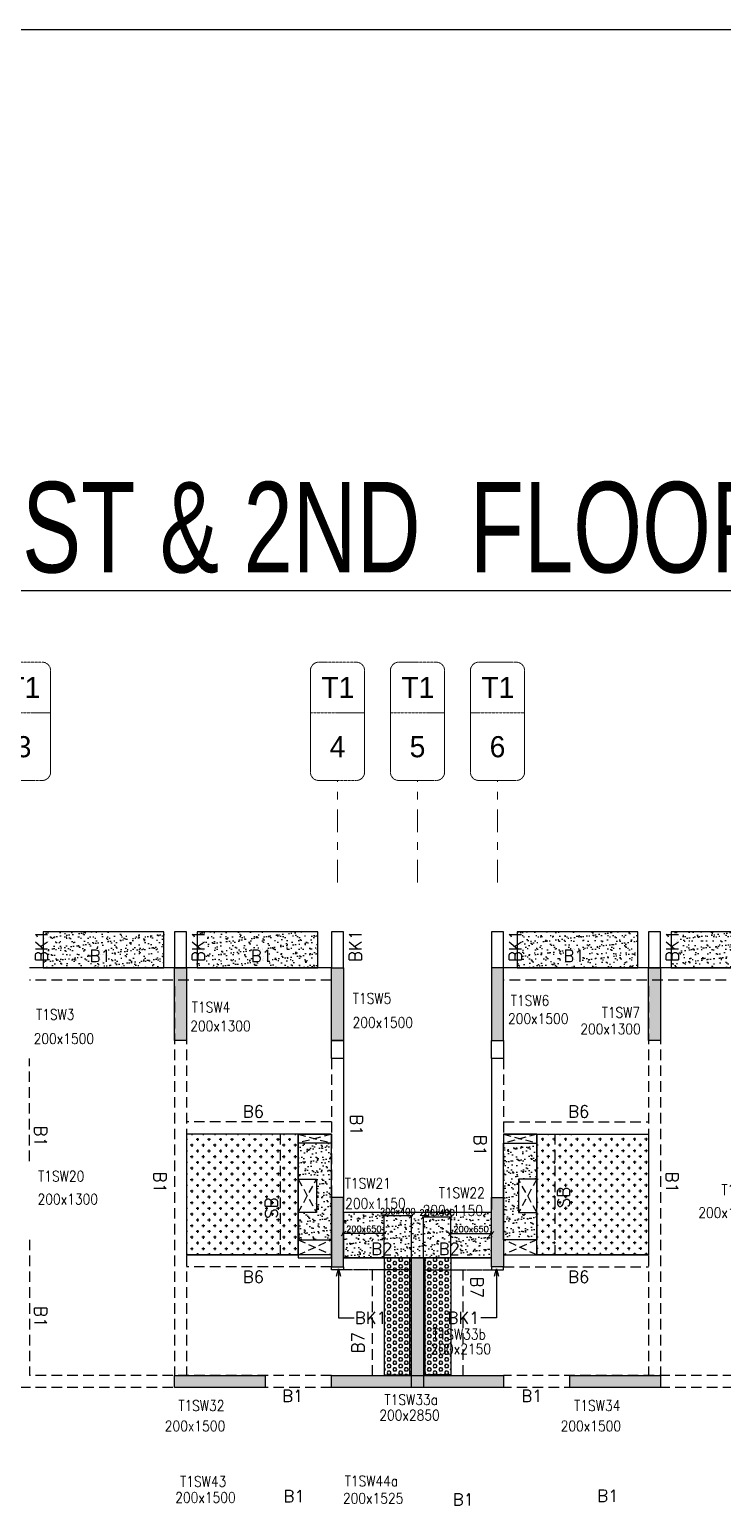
# Model space of a CAD drawing. Header units: millimetres. Extents: x 1078357 to 2594950, y -5122486 to -4636555.
# Drawn here: x 1235597 to 1247072, y -4661484 to -4636994 of the extents above; entities that cross this region are included whole.
import ezdxf
from ezdxf.enums import TextEntityAlignment as Align

# ---------------------------------------------------------------- set-up
doc = ezdxf.new("R2010")
doc.units = ezdxf.units.MM
doc.header["$PDMODE"] = 35
for name, pattern in [('CONTINOUS', [0]), ('DGN STYLE 7', [8.34, 3.75, -1.67, 1.25, -1.67]), ('HIDDEN', [0.375, 0.25, -0.125]), ('New Retail block$0$CONTINOUS', [0])]:
    doc.linetypes.add(name, pattern=pattern)
doc.layers.get('0').update_dxf_attribs({"lineweight": 0})
doc.layers.get('Defpoints').update_dxf_attribs({"lineweight": 0})
for name, color, linetype in [('B-200x325', 201, 'HIDDEN'), ('B-200x400', 44, 'HIDDEN'), ('DROP SLAB', 8, 'Continuous'), ('NON STR. RCC WALL', 6, 'Continuous'), ('S TEXT', 7, 'Continuous'), ('S-BEAM', 3, 'HIDDEN'), ('S-BEAM NO.', 6, 'Continuous'), ('S-COLUMN', 1, 'Continuous'), ('S-COLUMN_START', 4, 'Continuous'), ('S-CUTOUT', 8, 'HIDDEN'), ('S-SLAB-PROJECTION', 54, 'New Retail block$0$CONTINOUS'), ('SLAB FOLD', 8, 'Continuous')]:
    doc.layers.add(name, color=color, linetype=linetype)
for name, color, linetype, lineweight in [('Boundary', 40, 'Continuous', 30), ('COL. NO.', 30, 'Continuous', 25), ('COL. SIZE', 7, 'Continuous', 25), ('DIM', 9, 'Continuous', 25), ('GRID LINE', 8, 'Continuous', 0), ('GRID NO', 8, 'DGN STYLE 7', 13), ('HATCH', 8, 'Continuous', 30)]:
    doc.layers.add(name, color=color, linetype=linetype, lineweight=lineweight)
doc.styles.add('Roman', font='romans')
doc.styles.add('ROMANS', font='romans.shx', dxfattribs={"width": 0.85})
doc.styles.add('SANSSERIF', font='sas_____.pfb')
doc.styles.get("Standard").update_dxf_attribs({"font": 'Adani Regular.ttf', "height": 500})
doc.dimstyles.new('HARESH', dxfattribs={"dimtxt": 150, "dimasz": 75, "dimexe": 0, "dimexo": 0, "dimgap": 25, "dimtad": 1, "dimdec": 0, "dimdsep": 46, "dimtxsty": 'Roman', "dimblk": 'OBLIQUE', "dimcen": 225, "dimdle": 25, "dimclrd": 2, "dimclre": 2, "dimclrt": 7, "dimadec": 8, "dimazin": 1, "dimtfac": 1, "dimtdec": 0, "dimtmove": 0, "dimatfit": 0, "dimfxl": 1, "dimlwd": -1, "dimlwe": -1, "dimarcsym": 0})
pattern_1 = [(180, (1232896.74, -4470529.36), (-7e-15, -54.992613), [31.75, -63.5]), (300, (1232896.74, -4470529.36), (47.625, 27.496307), [31.75, -63.5]), (240, (1232864.99, -4470529.36), (47.625, -27.496307), [31.75, -63.5])]
pattern_2 = [(180.03079016, (-3131444.87, 14069191.235), (-95.1987999, -95.3011726), [47.625, -142.875]), (270.03079016, (-3131468.69, 14069215.03), (95.3011726, -95.1987999), [47.625, -142.875])]

# ---------------------------------------------------------------- blocks, each defined once
blk = doc.blocks.new('_Oblique')
at = {"color": 0, "linetype": 'ByBlock', "lineweight": -2}
blk.add_line((-0.5, -0.5), (0.5, 0.5), dxfattribs=at)
blk = doc.blocks.new('*D1095')
at = {"layer": 'Defpoints', "color": 0, "ltscale": 700, "transparency": 16777216}
for p in [(1241471, -4656639), (1241471, -4657334, 0), (1241922, -4657334, 0)]:
    blk.add_point(p, dxfattribs=at)
at = {"layer": 'DIM', "color": 2, "ltscale": 700, "transparency": 16777216}
for p, q in [((1241947, -4656639), (1241446, -4656639)), ((1241471, -4657334), (1241471, -4656639)), ((1241922, -4657334), (1241922, -4656639))]:
    blk.add_line(p, q, dxfattribs=at)
at = {"layer": 'DIM', "color": 2, "ltscale": 700, "transparency": 16777216, "xscale": 75, "yscale": 75, "zscale": 75, "rotation": 180}
blk.add_blockref('_Oblique', (1241471, -4656639), dxfattribs=at)
at = {"layer": 'DIM', "color": 2, "ltscale": 700, "transparency": 16777216, "xscale": 75, "yscale": 75, "zscale": 75}
blk.add_blockref('_Oblique', (1241922, -4656639), dxfattribs=at)
at = {"layer": 'DIM', "color": 7, "ltscale": 700, "transparency": 16777216, "insert": (1241696, -4656564), "char_height": 150, "attachment_point": 5, "style": 'Roman'}
blk.add_mtext('{\\H0.666667x;200x400}', dxfattribs=at)
blk = doc.blocks.new('*D1096')
at = {"layer": 'Defpoints', "color": 0, "ltscale": 700, "transparency": 16777216}
for p in [(1240797, -4656932), (1240797, -4657334, 0), (1241471, -4657334, 0)]:
    blk.add_point(p, dxfattribs=at)
at = {"layer": 'DIM', "color": 2, "ltscale": 700, "transparency": 16777216}
for p, q in [((1241496, -4656932), (1240772, -4656932)), ((1240797, -4657334), (1240797, -4656932)), ((1241471, -4657334), (1241471, -4656932))]:
    blk.add_line(p, q, dxfattribs=at)
at = {"layer": 'DIM', "color": 2, "ltscale": 700, "transparency": 16777216, "xscale": 75, "yscale": 75, "zscale": 75, "rotation": 180}
blk.add_blockref('_Oblique', (1240797, -4656932), dxfattribs=at)
at = {"layer": 'DIM', "color": 2, "ltscale": 700, "transparency": 16777216, "xscale": 75, "yscale": 75, "zscale": 75}
blk.add_blockref('_Oblique', (1241471, -4656932), dxfattribs=at)
at = {"layer": 'DIM', "color": 7, "ltscale": 700, "transparency": 16777216, "insert": (1241134, -4656857), "char_height": 150, "attachment_point": 5, "style": 'Roman'}
blk.add_mtext('{\\H0.666667x;200x650}', dxfattribs=at)
blk = doc.blocks.new('*D1097')
at = {"layer": 'Defpoints', "color": 0, "ltscale": 700, "transparency": 16777216}
for p in [(1242572, -4656658), (1242122, -4657334, 0), (1242572, -4657334, 0)]:
    blk.add_point(p, dxfattribs=at)
at = {"layer": 'DIM', "color": 2, "ltscale": 700, "transparency": 16777216}
for p, q in [((1242097, -4656658), (1242597, -4656658)), ((1242122, -4657334), (1242122, -4656658)), ((1242572, -4657334), (1242572, -4656658))]:
    blk.add_line(p, q, dxfattribs=at)
at = {"layer": 'DIM', "color": 2, "ltscale": 700, "transparency": 16777216, "xscale": 75, "yscale": 75, "zscale": 75, "rotation": 180}
blk.add_blockref('_Oblique', (1242122, -4656658), dxfattribs=at)
at = {"layer": 'DIM', "color": 2, "ltscale": 700, "transparency": 16777216, "xscale": 75, "yscale": 75, "zscale": 75}
blk.add_blockref('_Oblique', (1242572, -4656658), dxfattribs=at)
at = {"layer": 'DIM', "color": 7, "ltscale": 700, "transparency": 16777216, "insert": (1242347, -4656583), "char_height": 150, "attachment_point": 5, "style": 'Roman'}
blk.add_mtext('{\\H0.666667x;200x400}', dxfattribs=at)
blk = doc.blocks.new('*D1098')
at = {"layer": 'Defpoints', "color": 0, "ltscale": 700, "transparency": 16777216}
for p in [(1243247, -4656934), (1242572, -4657334, 0), (1243247, -4657334, 0)]:
    blk.add_point(p, dxfattribs=at)
at = {"layer": 'DIM', "color": 2, "ltscale": 700, "transparency": 16777216}
for p, q in [((1242547, -4656934), (1243272, -4656934)), ((1242572, -4657334), (1242572, -4656934)), ((1243247, -4657334), (1243247, -4656934))]:
    blk.add_line(p, q, dxfattribs=at)
at = {"layer": 'DIM', "color": 2, "ltscale": 700, "transparency": 16777216, "xscale": 75, "yscale": 75, "zscale": 75, "rotation": 180}
blk.add_blockref('_Oblique', (1242572, -4656934), dxfattribs=at)
at = {"layer": 'DIM', "color": 2, "ltscale": 700, "transparency": 16777216, "xscale": 75, "yscale": 75, "zscale": 75}
blk.add_blockref('_Oblique', (1243247, -4656934), dxfattribs=at)
at = {"layer": 'DIM', "color": 7, "ltscale": 700, "transparency": 16777216, "insert": (1242909, -4656859), "char_height": 150, "attachment_point": 5, "style": 'Roman'}
blk.add_mtext('{\\H0.666667x;200x650}', dxfattribs=at)
blk = doc.blocks.new('Tower grid nomenclature-ex')
at = {"layer": 'GRID NO'}
blk.add_lwpolyline([(-1250, -600), (1750, -600, 0.414214), (2000, -350), (2000, 750, 0.414214), (1750, 1000), (-1250, 1000, 0.414214), (-1500, 750), (-1500, -350, 0.414214)], format="xyb", close=True, dxfattribs=at)
blk.add_lwpolyline([(0, 1000), (0, -600)], dxfattribs=at)
at = {"layer": 'GRID NO', "flags": 8}
for p in [(-1235, 400), (1788, 400)]:
    blk.add_attdef('GRID', text='', height=625, dxfattribs=at).set_placement(p, align=Align.MIDDLE_CENTER)

msp = doc.modelspace()

# ---------------------------------------------------------------- hatches: boundary and pattern name
at = {"layer": 'DROP SLAB'}
h = msp.add_hatch(dxfattribs=at)
h.set_pattern_fill('CROSS', color=8, scale=15, angle=179.96921)
h.set_pattern_definition(pattern_2)
h.paths.add_polyline_path([(1240046.5, -4655284.6), (1238196.6, -4655284.6), (1238196.6, -4657284.4), (1240046.5, -4657284.4)])
h = msp.add_hatch(dxfattribs=at)
h.set_pattern_fill('CROSS', color=8, scale=15, angle=0.03079)
h.set_pattern_definition(pattern_2)
h.paths.add_polyline_path([(1243996.6, -4655287.2), (1245846.6, -4655287.2), (1245846.6, -4657287), (1243996.6, -4657287)])
at = {"layer": 'HATCH'}
h = msp.add_hatch(dxfattribs=at)
h.set_pattern_fill('AR-SAND', color=8, scale=3, angle=179.97015)
h.set_pattern_definition([(37.4701541, (-1602186.65, 9335035.87), (-4.7236114, 146.8264517), [0, -115.824, 0, -129.54, 0, -123.825]), (7.4701541, (-1602186.65, 9335035.87), (134.9689868, 214.9772528), [0, -62.484, 0, -104.394, 0, -40.005]), (327.4701541, (-1602280.38, 9335035.92), (237.2979035, 0.3075449), [0, -38.1, 0, -137.16, 0, -179.07]), (317.4701541, (-1602280.38, 9335035.92), (229.1017424, 66.759465), [0, -19.05, 0, -89.916, 0, -102.87])])
h.paths.add_polyline_path([(1237821.9, -4651934.4), (1235821.9, -4651934.4), (1235821.9, -4652534.4), (1237821.9, -4652534.4)])
h = msp.add_hatch(dxfattribs=at)
h.set_pattern_fill('AR-SAND', color=8, scale=3, angle=179.97015)
h.set_pattern_definition([(37.4701541, (-1604736.65, 9335035.87), (-4.7236114, 146.8264517), [0, -115.824, 0, -129.54, 0, -123.825]), (7.4701541, (-1604736.65, 9335035.87), (134.9689868, 214.9772528), [0, -62.484, 0, -104.394, 0, -40.005]), (327.4701541, (-1604830.38, 9335035.92), (237.2979035, 0.3075449), [0, -38.1, 0, -137.16, 0, -179.07]), (317.4701541, (-1604830.38, 9335035.92), (229.1017424, 66.759465), [0, -19.05, 0, -89.916, 0, -102.87])])
h.paths.add_polyline_path([(1240371.9, -4651934.4), (1238371.9, -4651934.4), (1238371.9, -4652534.4), (1240371.9, -4652534.4)])
h = msp.add_hatch(dxfattribs=at)
h.set_pattern_fill('AR-SAND', color=8, scale=3, angle=179.97015)
h.set_pattern_definition([(37.4701541, (-1610036.65, 9335035.87), (-4.7236114, 146.8264517), [0, -115.824, 0, -129.54, 0, -123.825]), (7.4701541, (-1610036.65, 9335035.87), (134.9689868, 214.9772528), [0, -62.484, 0, -104.394, 0, -40.005]), (327.4701541, (-1610130.38, 9335035.92), (237.2979035, 0.3075449), [0, -38.1, 0, -137.16, 0, -179.07]), (317.4701541, (-1610130.38, 9335035.92), (229.1017424, 66.759465), [0, -19.05, 0, -89.916, 0, -102.87])])
h.paths.add_polyline_path([(1245671.9, -4651934.4), (1243671.9, -4651934.4), (1243671.9, -4652534.4), (1245671.9, -4652534.4)])
h = msp.add_hatch(dxfattribs=at)
h.set_pattern_fill('AR-SAND', color=8, scale=3, angle=179.97015)
h.set_pattern_definition([(37.4701541, (-1612586.65, 9335035.87), (-4.7236114, 146.8264517), [0, -115.824, 0, -129.54, 0, -123.825]), (7.4701541, (-1612586.65, 9335035.87), (134.9689868, 214.9772528), [0, -62.484, 0, -104.394, 0, -40.005]), (327.4701541, (-1612680.38, 9335035.92), (237.2979035, 0.3075449), [0, -38.1, 0, -137.16, 0, -179.07]), (317.4701541, (-1612680.38, 9335035.92), (229.1017424, 66.759465), [0, -19.05, 0, -89.916, 0, -102.87])])
h.paths.add_polyline_path([(1248221.9, -4651934.4), (1246221.9, -4651934.4), (1246221.9, -4652534.4), (1248221.9, -4652534.4)])
h = msp.add_hatch(dxfattribs=at)
h.set_pattern_fill('AR-SAND', color=8, scale=3, angle=0.02985)
h.set_pattern_definition([(37.47015413, (-3791451.41, 18703111.14), (-4.72361136, 146.8264517), [0, -115.824, 0, -129.54, 0, -123.825]), (7.4701541, (-3791451.4, 18703111.14), (134.9689868, 214.9772528), [0, -62.484, 0, -104.394, 0, -40.005]), (327.4701541, (-3791545.13, 18703111.19), (237.2979035, 0.3075449), [0, -38.1, 0, -137.16, 0, -179.07]), (317.4701541, (-3791545.13, 18703111.19), (229.1017424, 66.759465), [0, -19.05, 0, -89.916, 0, -102.87])])
h.paths.add_polyline_path([(1240596.6, -4655434.4), (1240046.6, -4655434.4), (1240046.6, -4656034.4), (1240346.7, -4656034.4), (1240346.6, -4656584.4), (1240046.5, -4656584.3), (1240054.1, -4657034.4), (1240600.3, -4657034.4)])
h = msp.add_hatch(dxfattribs=at)
h.set_pattern_fill('AR-SAND', color=8, scale=3, angle=179.97015)
h.set_pattern_definition([(37.47015413, (-3791436.41, 18703074.26), (-4.72361136, 146.8264517), [0, -115.824, 0, -129.54, 0, -123.825]), (7.4701541, (-3791436.4, 18703074.26), (134.9689868, 214.9772528), [0, -62.484, 0, -104.394, 0, -40.005]), (327.4701541, (-3791530.13, 18703074.31), (237.2979035, 0.3075449), [0, -38.1, 0, -137.16, 0, -179.07]), (317.4701541, (-3791530.13, 18703074.3), (229.1017424, 66.759465), [0, -19.05, 0, -89.916, 0, -102.87])])
h.paths.add_polyline_path([(1243446.6, -4655434.4), (1243996.6, -4655434.4), (1243996.6, -4656034.4), (1243696.6, -4656034.4), (1243696.6, -4656584.4), (1243996.6, -4656584.3), (1243996.6, -4657034.4), (1243446.6, -4657034.4)])
h = msp.add_hatch(dxfattribs=at)
h.set_pattern_fill('AR-SAND', color=8, scale=3, angle=179.97015)
h.set_pattern_definition([(37.4701541, (-2701961.37, 14019055.06), (-4.72361136, 146.8264517), [0, -115.824, 0, -129.54, 0, -123.825]), (7.4701541, (-2701961.37, 14019055.06), (134.9689868, 214.9772528), [0, -62.484, 0, -104.394, 0, -40.005]), (327.4701541, (-2702055.1, 14019055.11), (237.2979035, 0.3075449), [0, -38.1, 0, -137.16, 0, -179.07]), (317.4701541, (-2702055.1, 14019055.1), (229.1017424, 66.759465), [0, -19.05, 0, -89.916, 0, -102.87])])
h.paths.add_polyline_path([(1243246.6, -4656584.3), (1240796.6, -4656584.3), (1240796.9, -4657334.3), (1243246.9, -4657334.3)])
at = {"layer": 'HATCH', "ltscale": 1000}
h = msp.add_hatch(dxfattribs=at)
h.set_pattern_fill('HEX', color=8, scale=10, angle=180)
h.set_pattern_definition(pattern_1)
h.paths.add_polyline_path([(1241921.6, -4659273.7), (1241471.6, -4659273.7), (1241471.6, -4657334.4), (1241921.6, -4657334.4)])
h = msp.add_hatch(dxfattribs=at)
h.set_pattern_fill('HEX', color=8, scale=10, angle=180)
h.set_pattern_definition(pattern_1)
h.paths.add_polyline_path([(1242121.9, -4659273.7), (1242571.9, -4659273.7), (1242571.9, -4657334.4), (1242121.9, -4657334.4)])
at = {"layer": 'S-COLUMN', "lineweight": 25}
h = msp.add_hatch(color=1, dxfattribs=at)
h.dxf.hatch_style = 1
h.paths.add_polyline_path([(1237996.7, -4653734.4), (1238196.7, -4653734.4), (1238196.7, -4652534.4), (1237996.7, -4652534.4)])
at = {"layer": 'S-COLUMN', "lineweight": 25, "extrusion": (-1.00316e-06, 2.11765e-11, 1)}
h = msp.add_hatch(color=1, dxfattribs=at)
h.dxf.hatch_style = 1
h.paths.add_polyline_path([(1240596.7, -4652534.4), (1240796.7, -4652534.4), (1240796.7, -4653734.4), (1240596.7, -4653734.4)])
at = {"layer": 'S-COLUMN', "lineweight": 25, "extrusion": (1.00316e-06, 1.91639e-11, 1)}
h = msp.add_hatch(color=1, dxfattribs=at)
h.dxf.hatch_style = 1
h.paths.add_polyline_path([(1243446.7, -4652534.4), (1243246.7, -4652534.4), (1243246.7, -4653734.4), (1243446.7, -4653734.4)])
at = {"layer": 'S-COLUMN', "lineweight": 25}
h = msp.add_hatch(color=1, dxfattribs=at)
h.dxf.hatch_style = 1
h.paths.add_polyline_path([(1245846.7, -4653734.4), (1246046.7, -4653734.4), (1246046.7, -4652534.4), (1245846.7, -4652534.4)])
at = {"layer": 'S-COLUMN', "lineweight": 25, "extrusion": (-1.00316e-06, 2.11765e-11, 1)}
h = msp.add_hatch(color=1, dxfattribs=at)
h.dxf.hatch_style = 1
h.paths.add_polyline_path([(1240596.7, -4657484.4), (1240796.7, -4657484.4), (1240796.7, -4656334.4), (1240596.7, -4656334.4)])
at = {"layer": 'S-COLUMN', "lineweight": 25, "extrusion": (1.00316e-06, 1.91639e-11, 1)}
h = msp.add_hatch(color=1, dxfattribs=at)
h.dxf.hatch_style = 1
h.paths.add_polyline_path([(1243446.7, -4657484.4), (1243246.7, -4657484.4), (1243246.7, -4656334.4), (1243446.7, -4656334.4)])
at = {"layer": 'S-COLUMN', "lineweight": 25}
h = msp.add_hatch(color=1, dxfattribs=at)
h.dxf.hatch_style = 1
h.paths.add_polyline_path([(1241921.7, -4657334.4), (1242121.7, -4657334.4), (1242121.7, -4659484.4), (1241921.7, -4659484.4)])
h = msp.add_hatch(color=1, dxfattribs=at)
h.dxf.hatch_style = 1
h.paths.add_polyline_path([(1237996.7, -4659284.4), (1239496.7, -4659284.4), (1239496.7, -4659484.4), (1237996.7, -4659484.4)])
h = msp.add_hatch(color=1, dxfattribs=at)
h.dxf.hatch_style = 1
h.paths.add_polyline_path([(1244546.7, -4659284.4), (1246046.7, -4659284.4), (1246046.7, -4659484.4), (1244546.7, -4659484.4)])
at = {"layer": 'S-COLUMN_START', "lineweight": 25}
h = msp.add_hatch(color=256, dxfattribs=at)
h.dxf.hatch_style = 1
h.paths.add_polyline_path([(1240596.7, -4659284.4), (1243446.7, -4659284.4), (1243446.7, -4659484.4), (1240596.7, -4659484.4)])

# ---------------------------------------------------------------- linework, layer by layer
at = {"layer": 'B-200x400', "linetype": 'Continuous', "ltscale": 500}
for p, q in [((1241921.5, -4657334.4, 0), (1241471.4, -4657334.4, 0)), ((1242571.7, -4657334.4, 0), (1242121.6, -4657334.4, 0))]:
    msp.add_line(p, q, dxfattribs=at)
at = {"layer": 'B-200x400', "linetype": 'HIDDEN', "ltscale": 500}
for p, q in [((1241921.6, -4657534.4, 0), (1241471.4, -4657534.4, 0)), ((1242121.6, -4657534.4, 0), (1242571.7, -4657534.4, 0))]:
    msp.add_line(p, q, dxfattribs=at)
at = {"layer": 'Boundary', "ltscale": 700, "elevation": 0}
msp.add_lwpolyline([(1220842.9, -4636994.1), (1327544.7, -4636994.1), (1327544.7, -4684348.8), (1220842.9, -4684348.8)], close=True, dxfattribs=at)
at = {"layer": 'DROP SLAB', "color": 3, "linetype": 'CONTINOUS', "ltscale": 500, "elevation": 0}
for points in [[(1240046.5, -4655284.6), (1238196.6, -4655284.6), (1238196.6, -4657284.4), (1240046.5, -4657284.4)], [(1240046.6, -4655284.6), (1240596.6, -4655284.6), (1240596.6, -4655434.4), (1240046.6, -4655434.4)], [(1240596.9, -4655284.4), (1240046.9, -4655284.4), (1240046.9, -4657334.4), (1240596.9, -4657334.4)], [(1243996.6, -4655284.6), (1243446.6, -4655284.6), (1243446.6, -4655434.4), (1243996.6, -4655434.4)], [(1243996.6, -4655287.2), (1245846.6, -4655287.2), (1245846.6, -4657287), (1243996.6, -4657287)], [(1240046.6, -4656034.4), (1240346.6, -4656034.4), (1240346.6, -4656584.4), (1240046.6, -4656584.4)], [(1243996.6, -4656034.4), (1243696.6, -4656034.4), (1243696.6, -4656584.4), (1243996.6, -4656584.4)], [(1240046.6, -4657034.4), (1240596.4, -4657034.4), (1240596.4, -4657284.4), (1240046.6, -4657284.4)], [(1243996.6, -4657034.4), (1243446.7, -4657034.4), (1243446.7, -4657284.4), (1243996.6, -4657284.4)]]:
    msp.add_lwpolyline(points, close=True, dxfattribs=at)
at = {"layer": 'GRID LINE', "linetype": 'DGN STYLE 7', "ltscale": 100, "elevation": 0}
for points in [[(1240696.7, -4651118.7), (1240696.7, -4649429.8)], [(1242021.7, -4651118.7), (1242021.7, -4649429.8)], [(1243346.7, -4651118.7), (1243346.7, -4649429.8)]]:
    msp.add_lwpolyline(points, dxfattribs=at)
at = {"layer": 'NON STR. RCC WALL', "elevation": 0}
for points in [[(1240796.7, -4653734.4), (1240796.7, -4654034.4), (1240596.8, -4654034.4), (1240596.8, -4653734.4)], [(1243446.6, -4653734.4), (1243446.6, -4654034.4), (1243246.7, -4654034.4), (1243246.7, -4653734.4)]]:
    msp.add_lwpolyline(points, close=True, dxfattribs=at)
at = {"layer": 'S-BEAM', "linetype": 'CONTINOUS', "ltscale": 700}
for p, q in [((1238196.6, -4651934.4, 0), (1237996.6, -4651934.4, 0)), ((1237996.6, -4651934.4, 0), (1237996.6, -4652534.4, 0)), ((1238196.6, -4652534.4, 0), (1238196.6, -4651934.4, 0)), ((1240796.6, -4651934.3, 0), (1240596.6, -4651934.3, 0)), ((1240596.6, -4651934.3, 0), (1240596.6, -4652534.3, 0)), ((1240796.6, -4652534.3, 0), (1240796.6, -4651934.3, 0)), ((1243446.6, -4651934.4, 0), (1243246.6, -4651934.4, 0)), ((1243246.6, -4651934.4, 0), (1243246.6, -4652534.4, 0)), ((1243446.6, -4652534.4, 0), (1243446.6, -4651934.4, 0)), ((1246046.6, -4651934.4, 0), (1245846.6, -4651934.4, 0)), ((1245846.6, -4651934.4, 0), (1245846.6, -4652534.4, 0)), ((1246046.6, -4652534.4, 0), (1246046.6, -4651934.4, 0)), ((1240596.9, -4652534.4, 0), (1235596.9, -4652534.4, 0)), ((1248446.9, -4652534.4, 0), (1243446.9, -4652534.4, 0)), ((1240796.9, -4654034.3, 0), (1240796.9, -4656534.4, 0)), ((1243246.9, -4654034.3, 0), (1243246.9, -4656534.4, 0)), ((1241471.4, -4657334.4, 0), (1240796.6, -4657334.4, 0)), ((1243246.9, -4657334.3, 0), (1240796.9, -4657334.3, 0)), ((1243246.6, -4657334.4, 0), (1242571.7, -4657334.4, 0))]:
    msp.add_line(p, q, dxfattribs=at)
at = {"layer": 'S-BEAM', "linetype": 'HIDDEN', "ltscale": 700}
for p, q in [((1240596.9, -4652734.4, 0), (1235596.9, -4652734.4, 0)), ((1237996.9, -4652834.4, 0), (1237996.9, -4659284.3, 0)), ((1238196.9, -4652834.4, 0), (1238196.9, -4659284.3, 0)), ((1248446.9, -4652734.4, 0), (1243446.9, -4652734.4, 0)), ((1245846.9, -4652834.4, 0), (1245846.9, -4659284.3, 0)), ((1246046.9, -4652834.4, 0), (1246046.9, -4659284.3, 0)), ((1235596.9, -4655734.3, 0), (1235596.9, -4654034.3, 0)), ((1240596.9, -4654034.3, 0), (1240596.9, -4656534.4, 0)), ((1243446.9, -4654034.3, 0), (1243446.9, -4656534.4, 0)), ((1239746.5, -4655284.6, 0), (1239746.5, -4657284.4, 0)), ((1243996.5, -4655284.6, 0), (1243996.5, -4657284.4, 0)), ((1244296.5, -4655284.6, 0), (1244296.5, -4657284.4, 0)), ((1235596.9, -4657034.4, 0), (1235596.9, -4659284.3, 0)), ((1241471.4, -4657534.4, 0), (1240796.6, -4657534.4, 0)), ((1241921.9, -4657534.3, 0), (1240796.9, -4657534.3, 0)), ((1242121.9, -4657534.3, 0), (1243246.9, -4657534.3, 0)), ((1242571.7, -4657534.4, 0), (1243246.6, -4657534.4, 0)), ((1240596.9, -4659484.3, 0), (1233046.9, -4659484.3, 0)), ((1240596.9, -4659284.3, 0), (1235596.9, -4659284.3, 0)), ((1254340.3, -4659284.3, 0), (1243446.9, -4659284.3, 0)), ((1254340.3, -4659484.3, 0), (1243446.9, -4659484.3, 0))]:
    msp.add_line(p, q, dxfattribs=at)
at = {"layer": 'S-BEAM', "ltscale": 700}
for p, q in [((1240596.6, -4655084.6, 0), (1238196.6, -4655084.6, 0)), ((1243446.5, -4655084.6, 0), (1245846.5, -4655084.6, 0)), ((1240596.4, -4657484.4, 0), (1238196.6, -4657484.4, 0)), ((1241271.4, -4657534.4, 0), (1241271.4, -4659284.4, 0)), ((1242771.7, -4657534.4, 0), (1242771.7, -4659284.4, 0)), ((1243446.7, -4657484.4, 0), (1245846.5, -4657484.4, 0))]:
    msp.add_line(p, q, dxfattribs=at)
at = {"layer": 'S-BEAM', "linetype": 'Continuous', "ltscale": 700}
for p, q in [((1240596.6, -4655284.6, 0), (1238196.6, -4655284.6, 0)), ((1243446.5, -4655284.6, 0), (1245846.5, -4655284.6, 0)), ((1240596.4, -4657284.4, 0), (1238196.6, -4657284.4, 0)), ((1243446.7, -4657284.4, 0), (1245846.5, -4657284.4, 0)), ((1241471.4, -4657534.4, 0), (1241471.4, -4659273.7, 0)), ((1242571.7, -4657534.4, 0), (1242571.7, -4659273.7, 0))]:
    msp.add_line(p, q, dxfattribs=at)
at = {"layer": 'S-BEAM', "linetype": 'ByBlock', "ltscale": 700}
msp.add_line((1240046.5, -4655284.6, 0), (1240046.5, -4657284.4, 0), dxfattribs=at)
at = {"layer": 'S-BEAM', "linetype": 'Continuous', "ltscale": 700, "elevation": 0}
for points in [[(1240596.9, -4657484.4), (1240796.9, -4657484.4), (1240796.9, -4657534.6), (1240596.9, -4657534.6)], [(1243447, -4657484.4), (1243247, -4657484.4), (1243247, -4657534.6), (1243447, -4657534.6)]]:
    msp.add_lwpolyline(points, close=True, dxfattribs=at)
at = {"layer": 'S-COLUMN', "color": 1, "lineweight": 25, "elevation": 0}
for points in [[(1237996.7, -4652534.4), (1238196.7, -4652534.4), (1238196.7, -4653734.4), (1237996.7, -4653734.4)], [(1245846.7, -4652534.4), (1246046.7, -4652534.4), (1246046.7, -4653734.4), (1245846.7, -4653734.4)], [(1241921.7, -4657334.4), (1242121.7, -4657334.4), (1242121.7, -4659484.4), (1241921.7, -4659484.4)], [(1237996.7, -4659284.4), (1239496.7, -4659284.4), (1239496.7, -4659484.4), (1237996.7, -4659484.4)], [(1244546.7, -4659284.4), (1246046.7, -4659284.4), (1246046.7, -4659484.4), (1244546.7, -4659484.4)]]:
    msp.add_lwpolyline(points, close=True, dxfattribs=at)
at = {"layer": 'S-COLUMN', "color": 1, "lineweight": 25, "extrusion": (-1.00316e-06, 2.11765e-11, 1), "elevation": -1.2}
for points in [[(1240596.7, -4652534.4), (1240796.7, -4652534.4), (1240796.7, -4653734.4), (1240596.7, -4653734.4)], [(1240596.7, -4657484.4), (1240796.7, -4657484.4), (1240796.7, -4656334.4), (1240596.7, -4656334.4)]]:
    msp.add_lwpolyline(points, close=True, dxfattribs=at)
at = {"layer": 'S-COLUMN', "color": 1, "lineweight": 25, "extrusion": (1.00316e-06, 1.91639e-11, 1), "elevation": 1.2}
for points in [[(1243446.7, -4652534.4), (1243246.7, -4652534.4), (1243246.7, -4653734.4), (1243446.7, -4653734.4)], [(1243446.7, -4657484.4), (1243246.7, -4657484.4), (1243246.7, -4656334.4), (1243446.7, -4656334.4)]]:
    msp.add_lwpolyline(points, close=True, dxfattribs=at)
at = {"layer": 'S-COLUMN_START', "color": 4, "lineweight": 25, "elevation": 0}
msp.add_lwpolyline([(1240596.7, -4659284.4), (1243446.7, -4659284.4), (1243446.7, -4659484.4), (1240596.7, -4659484.4)], close=True, dxfattribs=at)
at = {"layer": 'S-CUTOUT', "ltscale": 500}
for p, q in [((1240596.6, -4655284.6, 0), (1240046.5, -4655434.4, 0)), ((1240046.6, -4655284.6, 0), (1240596.6, -4655434.3, 0)), ((1243446.6, -4655284.4, 0), (1243996.6, -4655434.4, 0)), ((1243995.7, -4655284.6, 0), (1243446.6, -4655434.4, 0)), ((1240046.6, -4656034.4, 0), (1240346.6, -4656584.4, 0)), ((1240046.6, -4656584.4, 0), (1240346.6, -4656034.4, 0)), ((1243996.6, -4656034.4, 0), (1243696.6, -4656584.4, 0)), ((1243996.6, -4656584.4, 0), (1243696.6, -4656034.4, 0)), ((1240046.6, -4657034.4, 0), (1240596.4, -4657284.4, 0)), ((1240046.6, -4657284.4, 0), (1240596.6, -4657034.4, 0)), ((1243996.6, -4657284.4, 0), (1243446.6, -4657034.4, 0)), ((1243996.6, -4657034.4, 0), (1243446.7, -4657284.4, 0))]:
    msp.add_line(p, q, dxfattribs=at)
at = {"layer": 'S-SLAB-PROJECTION', "elevation": 0}
for points in [[(1237821.9, -4651934.4), (1235821.9, -4651934.4), (1235821.9, -4652534.4), (1237821.9, -4652534.4)], [(1240371.9, -4651934.4), (1238371.9, -4651934.4), (1238371.9, -4652534.4), (1240371.9, -4652534.4)], [(1245671.9, -4651934.4), (1243671.9, -4651934.4), (1243671.9, -4652534.4), (1245671.9, -4652534.4)], [(1248221.9, -4651934.4), (1246221.9, -4651934.4), (1246221.9, -4652534.4), (1248221.9, -4652534.4)], [(1243246.6, -4656584.3), (1240796.6, -4656584.3), (1240796.9, -4657334.3), (1243246.9, -4657334.3)]]:
    msp.add_lwpolyline(points, close=True, dxfattribs=at)
at = {"layer": 'SLAB FOLD', "color": 8, "ltscale": 1000, "elevation": 0}
for points in [[(1240596.6, -4655434.4), (1240046.6, -4655434.4), (1240046.6, -4656034.4), (1240346.7, -4656034.4), (1240346.6, -4656584.4), (1240046.5, -4656584.3), (1240054.1, -4657034.4), (1240600.3, -4657034.4), (1240596.6, -4655434.4)], [(1243446.6, -4655434.4), (1243996.6, -4655434.4), (1243996.6, -4656034.4), (1243696.6, -4656034.4), (1243696.6, -4656584.4), (1243996.6, -4656584.3), (1243996.6, -4657034.4), (1243446.6, -4657034.4), (1243446.6, -4655434.4)]]:
    msp.add_lwpolyline(points, dxfattribs=at)
for points in [[(1241471.4, -4659273.7), (1241896.8, -4659273.7), (1241896.8, -4657334.4), (1241471.4, -4657334.4)], [(1242571.7, -4659273.7), (1242146.4, -4659273.7), (1242146.4, -4657334.4), (1242571.7, -4657334.4)]]:
    msp.add_lwpolyline(points, close=True, dxfattribs=at)

# ---------------------------------------------------------------- block references
at = {"layer": 'GRID NO'}
ref = msp.add_blockref('Tower grid nomenclature-ex', (1235384.7, -4648309.8, 0), dxfattribs=dict(at, xscale=0.56, yscale=0.56, zscale=0.56, rotation=270))
ref.add_attrib('GRID', '3', dxfattribs={"height": 350}).set_placement((1235496.7, -4648869.8, 0), align=Align.MIDDLE_CENTER)
ref.add_attrib('GRID', 'T1', dxfattribs={"height": 350}).set_placement((1235502.5, -4647889.8, 0), align=Align.MIDDLE_CENTER)
ref = msp.add_blockref('Tower grid nomenclature-ex', (1240584.7, -4648309.8, 0), dxfattribs=dict(at, xscale=0.56, yscale=0.56, zscale=0.56, rotation=270))
ref.add_attrib('GRID', '4', dxfattribs={"height": 350}).set_placement((1240696.7, -4648869.8, 0), align=Align.MIDDLE_CENTER)
ref.add_attrib('GRID', 'T1', dxfattribs={"height": 350}).set_placement((1240702.5, -4647889.8, 0), align=Align.MIDDLE_CENTER)
ref = msp.add_blockref('Tower grid nomenclature-ex', (1241909.7, -4648309.8, 0), dxfattribs=dict(at, xscale=0.56, yscale=0.56, zscale=0.56, rotation=270))
ref.add_attrib('GRID', '5', dxfattribs={"height": 350}).set_placement((1242021.7, -4648869.8, 0), align=Align.MIDDLE_CENTER)
ref.add_attrib('GRID', 'T1', dxfattribs={"height": 350}).set_placement((1242027.5, -4647889.8, 0), align=Align.MIDDLE_CENTER)
ref = msp.add_blockref('Tower grid nomenclature-ex', (1243234.7, -4648309.8, 0), dxfattribs=dict(at, xscale=0.56, yscale=0.56, zscale=0.56, rotation=270))
ref.add_attrib('GRID', '6', dxfattribs={"height": 350}).set_placement((1243346.7, -4648869.8, 0), align=Align.MIDDLE_CENTER)
ref.add_attrib('GRID', 'T1', dxfattribs={"height": 350}).set_placement((1243352.5, -4647889.8, 0), align=Align.MIDDLE_CENTER)

# ---------------------------------------------------------------- texts
at = {"layer": 'B-200x325', "linetype": 'Continuous', "ltscale": 700, "style": 'ROMANS'}
for rotation, p in [(0.00094, (1239127.1, -4655012.5, -2.7)), (359.99866, (1244516.1, -4655012.5, -2.7)), (0.00094, (1239127.1, -4657749.6, -2.7)), (359.99866, (1244516, -4657749.6, -2.7))]:
    msp.add_text('B6', height=200, rotation=rotation, dxfattribs=at).set_placement(p)
at = {"layer": 'COL. NO.', "linetype": 'Continuous', "style": 'ROMANS', "width": 0.85}
for s, p in [('T1SW4', (1238283.6, -4653270.1, -320.4)), ('T1SW5', (1240951.3, -4653125.5, -320.4)), ('T1SW6', (1243566.9, -4653160, -320.4)), ('T1SW3', (1235703.1, -4653391.8, -320.4)), ('T1SW7', (1245071.2, -4653358.9, -320.4)), ('T1SW20', (1235737.7, -4656069.2, -320.4)), ('T1SW21', (1240816.1, -4656188.6, -320.4)), ('T1SW22', (1242371.8, -4656345.3, -320.4)), ('T1SW23', (1247053.9, -4656294.1, -320.4)), ('T1SW33b', (1242267.5, -4658687.2, -320.4)), ('T1SW32', (1238060.1, -4659869, -320.4)), ('T1SW33a', (1241476, -4659770.6, -320.4)), ('T1SW34', (1244617, -4659869, -320.4)), ('T1SW43', (1238089.4, -4661125.3, -320.4)), ('T1SW44a', (1240815.6, -4661117.7, 0))]:
    msp.add_text(s, height=175, dxfattribs=at).set_placement(p)
at = {"layer": 'COL. SIZE', "linetype": 'Continuous', "style": 'ROMANS', "width": 0.85}
for s, p in [('200x1500', (1240945.6, -4653525.6, -320.4)), ('200x1500', (1243521.7, -4653461.2, -320.4)), ('200x1500', (1235665.1, -4653791.8, -320.4)), ('200x1300', (1238257.3, -4653583.4, -320.4)), ('200x1300', (1244718.1, -4653632.8, -320.4)), ('200x1300', (1235728.7, -4656451.1, -320.4)), ('200x1150', (1240823.5, -4656521.7, -320.4)), ('200x1150', (1242106.2, -4656637.1, -320.4)), ('200x1300', (1246672.1, -4656673.8, -320.4)), ('200x2150', (1242239.1, -4658932.3, -320.4)), ('200x2850', (1241390.2, -4660028.1, -320.4)), ('200x1500', (1237836.2, -4660206.7, -320.4)), ('200x1500', (1244393.1, -4660206.7, -320.4)), ('200x1500', (1238009, -4661391.4, -320.4)), ('200x1525', (1240786.5, -4661404.8, -2.7))]:
    msp.add_text(s, height=175, dxfattribs=at).set_placement(p)
at = {"layer": 'S TEXT', "color": 1, "extrusion": (-1.33677e-08, 3.74197e-09, 1), "style": 'SANSSERIF', "width": 0.7}
msp.add_text('%%U(TOWER 1)- 1ST & 2ND  FLOOR ROOF SLAB', height=1500, dxfattribs=at).set_placement((1226102.5, -4645985, 0.2))
at = {"layer": 'S-BEAM NO.', "linetype": 'CONTINOUS', "ltscale": 700, "style": 'ROMANS'}
for p in [(1235892.2, -4652434, 50), (1238492.2, -4652434, 50), (1241092.2, -4652433.9, 50), (1243742.2, -4652434, 50), (1246342.2, -4652434, 50)]:
    msp.add_text('BK1', height=200, rotation=90, dxfattribs=at).set_placement(p)
at = {"layer": 'S-BEAM NO.', "linetype": 'HIDDEN', "ltscale": 500, "style": 'ROMANS'}
for rotation, p in [(359.99906, (1236590.5, -4652434, -2.7)), (359.99906, (1239261.3, -4652434, -2.7)), (359.99906, (1244436.2, -4652434, -2.7)), (269.99906, (1240911.2, -4654961.8, -2.7)), (269.99906, (1235680.1, -4655146.2, -2.7)), (269.99906, (1242960.8, -4655296.5, -2.7)), (269.99906, (1237656.4, -4655909.3, -2.7)), (269.99906, (1246137.3, -4655909.3, -2.7)), (269.99906, (1235680.1, -4658136.2, -2.7)), (359.99906, (1239778.2, -4659721.6, -2.7)), (359.99906, (1243740.6, -4659721.6, -2.7)), (359.99906, (1239801.8, -4661382.5, -2.7)), (359.99906, (1244998, -4661374.7, -2.7)), (359.99906, (1242604.8, -4661436, -2.7))]:
    msp.add_text('B1', height=200, rotation=rotation, dxfattribs=at).set_placement(p)
at = {"layer": 'S-BEAM NO.', "linetype": 'Continuous', "ltscale": 700, "style": 'ROMANS'}
for s, rotation, p in [('SB', 90.00094, (1244541.1, -4656508.7, -2.7)), ('SB', 90.00094, (1239701.2, -4656685, -2.7)), ('B7', 269.99866, (1242906.5, -4657646.5, -2.7)), ('BK1', 359.99906, (1240982.9, -4658428.3, -2.7)), ('BK1', 0.00094, (1242518, -4658428.3, -2.7)), ('B7', 90.00094, (1241136.6, -4658914, -2.7))]:
    msp.add_text(s, height=200, rotation=rotation, dxfattribs=at).set_placement(p)
at = {"layer": 'S-BEAM NO.', "linetype": 'Continuous', "ltscale": 500, "style": 'ROMANS'}
for p in [(1241254.8, -4657287.3, -2.7), (1242371.1, -4657287.3, -2.7)]:
    msp.add_text('B2', height=200, dxfattribs=at).set_placement(p)

# ---------------------------------------------------------------- dimensions: what is measured, and where the dimension line sits
at = {"layer": 'DIM', "ltscale": 700}
for base, p1, p2, picture, middle in [((1241471.4, -4656639.3, 0), (1241921.5, -4657334.4, 0), (1241471.4, -4657334.4, 0), '*D1095', (1241696.5, -4656639.3, 0)), ((1242571.7, -4656657.6, 0), (1242121.6, -4657334.4, 0), (1242571.7, -4657334.4, 0), '*D1097', (1242346.6, -4656657.6, 0))]:
    dim = msp.add_linear_dim(base=base, p1=p1, p2=p2, text='{\\H0.666667x;200x400}', dimstyle='HARESH', override={"dimtxsty": 'Roman'}, dxfattribs=at)
    dim.commit()
    dim.dimension.update_dxf_attribs({"geometry": picture, "text_midpoint": middle, "dimtype": 160})
for base, p1, p2, picture, middle in [((1240796.8, -4656932.3, 0), (1241471.4, -4657334.4, 0), (1240796.8, -4657334.4, 0), '*D1096', (1241134.1, -4656857.3, 0)), ((1243246.6, -4656934.3, 0), (1242571.7, -4657334.4, 0), (1243246.6, -4657334.4, 0), '*D1098', (1242909.1, -4656859.3, 0))]:
    dim = msp.add_linear_dim(base=base, p1=p1, p2=p2, text='{\\H0.666667x;200x650}', dimstyle='HARESH', override={"dimtxsty": 'Roman', "dimtmove": 1}, dxfattribs=at)
    dim.commit()
    dim.dimension.update_dxf_attribs({"geometry": picture, "text_midpoint": middle})

# ---------------------------------------------------------------- leaders
at = {"layer": 'S-BEAM NO.', "linetype": 'Continuous', "ltscale": 700}
for points in [[(1240713.4, -4657514.7, 0), (1240713.4, -4658326.1, 0), (1240972.2, -4658326.1, 0)], [(1243330.5, -4657514.7, 0), (1243330.5, -4658326.1, 0), (1243071.7, -4658326.1, 0)]]:
    msp.add_leader(points, dimstyle='HARESH', override={"dimasz": 125, "dimgap": 25, "dimtad": 0, "dimldrblk": 'Open30'}, dxfattribs=at)

doc.saveas('drawing.dxf')
